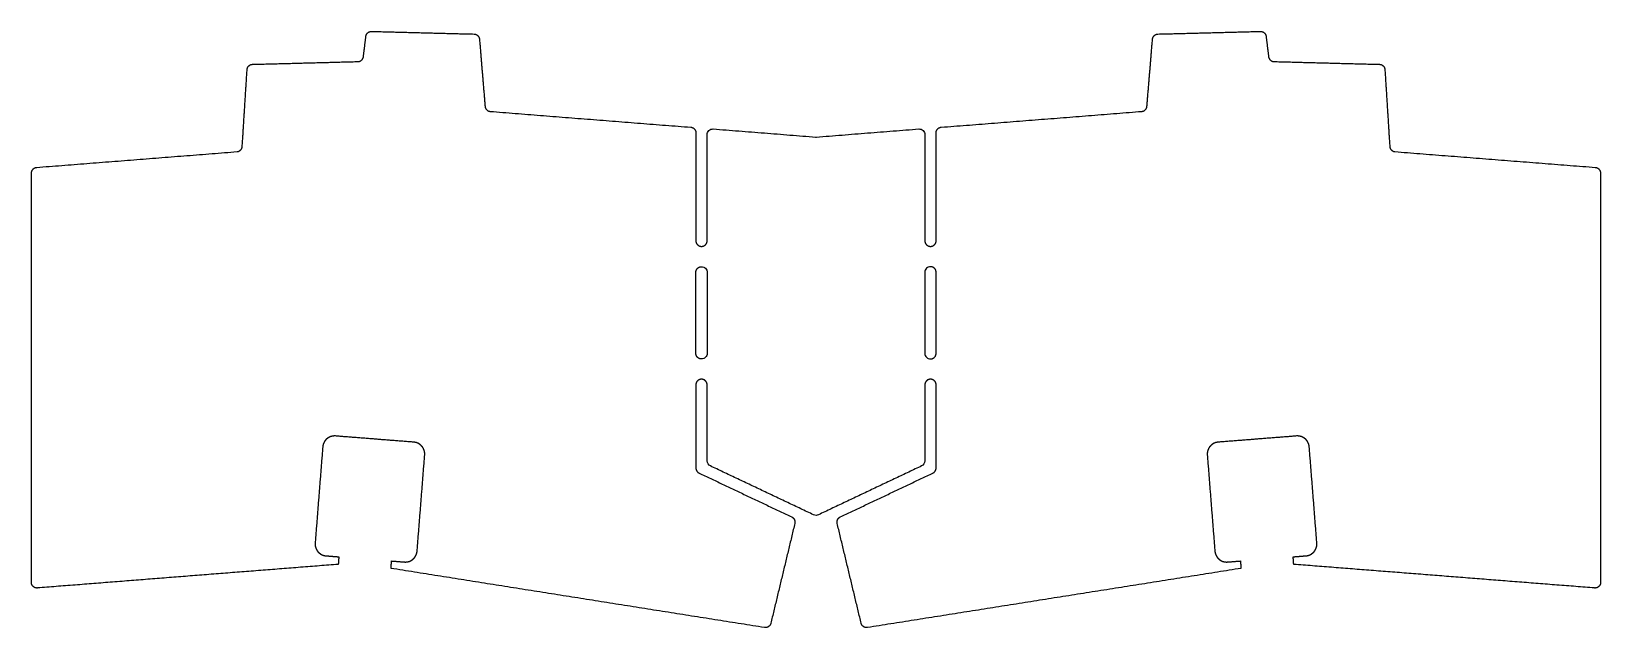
# Model space of a CAD drawing. Header units: millimetres. Extents: x -174 to 104, y -43 to 63.
import ezdxf

# ---------------------------------------------------------------- set-up
doc = ezdxf.new("R2010")
doc.units = ezdxf.units.MM
doc.layers.add('pcb-edgecuts', color=204, linetype='Continuous', true_color=0x7800b4)

msp = doc.modelspace()

# ---------------------------------------------------------------- linework, layer by layer
at = {"layer": 'pcb-edgecuts'}
for points in [[(-54.34, 20.36), (-54.34, 5.96)], [(-15.66, 20.36), (-15.66, 5.96)]]:
    msp.add_lwpolyline(points, dxfattribs=at)
at = {"layer": 'pcb-edgecuts', "extrusion": (0, 0, -1)}
for centre, start, end in [((53.34, 44.83), 0.0018, 94.5), ((16.66, 44.83), 85.5, 179.9985), ((55.34, 20.36), 90.0002, 180.0009), ((55.34, 5.96), 180.0009, 270.0225), ((53.34, -13.15), 295.3507, 359.9988), ((16.66, -13.15), 180.0012, 244.6493), ((35, -21.84), 244.6493, 295.3507)]:
    msp.add_arc(centre, 1, start, end, dxfattribs=at)
at = {"layer": 'pcb-edgecuts'}
for centre, start, end in [((-35, 45.39), 265.5, 274.5), ((-14.66, 20.36), 89.9998, 180.0012), ((-14.66, 5.96), 180.0012, 270.0258)]:
    msp.add_arc(centre, 1, start, end, dxfattribs=at)
for points, degree in [([(-115.41, 58.68), (-115.19, 60.49), (-114.97, 62.29)], 2), ([(-113.95, 63.17), (-104.86, 62.93), (-95.76, 62.7)], 2), ([(-94.79, 61.78), (-94.3, 55.82), (-93.8, 49.86)], 2), ([(23.8, 49.86), (24.3, 55.82), (24.79, 61.78)], 2), ([(25.76, 62.7), (34.86, 62.93), (43.95, 63.17)], 2), ([(44.97, 62.29), (45.19, 60.49), (45.41, 58.68)], 2), ([(-136.94, 42.74), (-136.51, 49.56), (-136.08, 56.38)], 2), ([(-135.11, 57.32), (-125.74, 57.56), (-116.38, 57.81)], 2), ([(46.38, 57.81), (55.74, 57.56), (65.11, 57.32)], 2), ([(66.08, 56.38), (66.51, 49.56), (66.94, 42.74)], 2), ([(-92.88, 48.95), (-75.07, 47.54), (-57.26, 46.14)], 2), ([(-12.74, 46.14), (5.07, 47.54), (22.88, 48.95)], 2), ([(-56.34, 45.15), (-56.34, 25.96)], 1), ([(-54.34, 25.96), (-54.34, 44.83)], 1), ([(-53.26, 45.83), (-35.08, 44.4)], 1), ([(-34.92, 44.4), (-16.74, 45.83)], 1), ([(-15.66, 44.83), (-15.66, 25.96)], 1), ([(-173.46, 39), (-155.66, 40.4), (-137.86, 41.8)], 2), ([(67.86, 41.8), (85.66, 40.4), (103.46, 39)], 2), ([(-174.41, -34.75), (-174.39, 1.63), (-174.38, 38.01)], 2), ([(104.38, 38.01), (104.39, 1.63), (104.41, -34.75)], 2), ([(-56.34, 5.96), (-56.34, 13.16), (-56.34, 20.36)], 2), ([(-13.66, 5.96), (-13.66, 13.16), (-13.66, 20.36)], 2), ([(-56.34, 0.36), (-56.34, -7.03), (-56.34, -14.41)], 2), ([(-54.34, -13.15), (-54.34, 0.36)], 1), ([(-15.66, 0.36), (-15.66, -13.15)], 1), ([(-122.64, -10.66), (-123.32, -19.21), (-123.99, -27.76)], 2), ([(-122.63, -10.52), (-122.64, -10.59), (-122.64, -10.66)], 2), ([(-122.6, -10.37), (-122.61, -10.44), (-122.63, -10.52)], 2), ([(-122.56, -10.23), (-122.58, -10.3), (-122.6, -10.37)], 2), ([(-122.51, -10.08), (-122.54, -10.16), (-122.56, -10.23)], 2), ([(-122.46, -9.94), (-122.49, -10.01), (-122.51, -10.08)], 2), ([(-122.39, -9.81), (-122.42, -9.88), (-122.46, -9.94)], 2), ([(-122.31, -9.68), (-122.35, -9.75), (-122.39, -9.81)], 2), ([(-122.22, -9.56), (-122.27, -9.62), (-122.31, -9.68)], 2), ([(-122.13, -9.44), (-122.17, -9.5), (-122.22, -9.56)], 2), ([(-122.03, -9.33), (-122.08, -9.39), (-122.13, -9.44)], 2), ([(-121.91, -9.23), (-121.97, -9.28), (-122.03, -9.33)], 2), ([(-121.8, -9.14), (-121.85, -9.18), (-121.91, -9.23)], 2), ([(-121.67, -9.05), (-121.73, -9.1), (-121.8, -9.14)], 2), ([(-121.54, -8.98), (-121.61, -9.02), (-121.67, -9.05)], 2), ([(-121.41, -8.91), (-121.47, -8.94), (-121.54, -8.98)], 2), ([(-121.27, -8.86), (-121.34, -8.88), (-121.41, -8.91)], 2), ([(-121.13, -8.81), (-121.2, -8.83), (-121.27, -8.86)], 2), ([(-120.98, -8.77), (-121.05, -8.79), (-121.13, -8.81)], 2), ([(-120.83, -8.75), (-120.9, -8.76), (-120.98, -8.77)], 2), ([(-120.68, -8.73), (-120.76, -8.74), (-120.83, -8.75)], 2), ([(-120.53, -8.73), (-120.61, -8.73), (-120.68, -8.73)], 2), ([(-120.39, -8.73), (-120.46, -8.73), (-120.53, -8.73)], 2), ([(-106.45, -9.83), (-113.42, -9.28), (-120.39, -8.73)], 2), ([(-106.3, -9.85), (-106.38, -9.84), (-106.45, -9.83)], 2), ([(-106.16, -9.88), (-106.23, -9.86), (-106.3, -9.85)], 2), ([(-106.01, -9.91), (-106.09, -9.89), (-106.16, -9.88)], 2), ([(-105.87, -9.96), (-105.94, -9.94), (-106.01, -9.91)], 2), ([(-105.73, -10.02), (-105.8, -9.99), (-105.87, -9.96)], 2), ([(-105.6, -10.09), (-105.66, -10.05), (-105.73, -10.02)], 2), ([(-105.47, -10.17), (-105.53, -10.13), (-105.6, -10.09)], 2), ([(-105.35, -10.25), (-105.41, -10.21), (-105.47, -10.17)], 2), ([(-105.23, -10.35), (-105.29, -10.3), (-105.35, -10.25)], 2), ([(-105.12, -10.45), (-105.18, -10.4), (-105.23, -10.35)], 2), ([(-105.02, -10.56), (-105.07, -10.51), (-105.12, -10.45)], 2), ([(-104.92, -10.68), (-104.97, -10.62), (-105.02, -10.56)], 2), ([(-104.84, -10.8), (-104.88, -10.74), (-104.92, -10.68)], 2), ([(-104.76, -10.93), (-104.8, -10.87), (-104.84, -10.8)], 2), ([(-104.7, -11.07), (-104.73, -11), (-104.76, -10.93)], 2), ([(-104.64, -11.2), (-104.67, -11.14), (-104.7, -11.07)], 2), ([(34.7, -11.07), (34.67, -11.14), (34.64, -11.2)], 2), ([(34.76, -10.93), (34.73, -11), (34.7, -11.07)], 2), ([(34.84, -10.8), (34.8, -10.87), (34.76, -10.93)], 2), ([(34.92, -10.68), (34.88, -10.74), (34.84, -10.8)], 2), ([(35.02, -10.56), (34.97, -10.62), (34.92, -10.68)], 2), ([(35.12, -10.45), (35.07, -10.51), (35.02, -10.56)], 2), ([(35.23, -10.35), (35.18, -10.4), (35.12, -10.45)], 2), ([(35.35, -10.25), (35.29, -10.3), (35.23, -10.35)], 2), ([(35.47, -10.17), (35.41, -10.21), (35.35, -10.25)], 2), ([(35.6, -10.09), (35.53, -10.13), (35.47, -10.17)], 2), ([(35.73, -10.02), (35.66, -10.05), (35.6, -10.09)], 2), ([(35.87, -9.96), (35.8, -9.99), (35.73, -10.02)], 2), ([(36.01, -9.91), (35.94, -9.94), (35.87, -9.96)], 2), ([(36.16, -9.88), (36.09, -9.89), (36.01, -9.91)], 2), ([(36.3, -9.85), (36.23, -9.86), (36.16, -9.88)], 2), ([(36.45, -9.83), (36.38, -9.84), (36.3, -9.85)], 2), ([(50.39, -8.73), (43.42, -9.28), (36.45, -9.83)], 2), ([(50.53, -8.73), (50.46, -8.73), (50.39, -8.73)], 2), ([(50.68, -8.73), (50.61, -8.73), (50.53, -8.73)], 2), ([(50.83, -8.75), (50.76, -8.74), (50.68, -8.73)], 2), ([(50.98, -8.77), (50.9, -8.76), (50.83, -8.75)], 2), ([(51.13, -8.81), (51.05, -8.79), (50.98, -8.77)], 2), ([(51.27, -8.86), (51.2, -8.83), (51.13, -8.81)], 2), ([(51.41, -8.91), (51.34, -8.88), (51.27, -8.86)], 2), ([(51.54, -8.98), (51.47, -8.94), (51.41, -8.91)], 2), ([(51.67, -9.05), (51.61, -9.02), (51.54, -8.98)], 2), ([(51.8, -9.14), (51.73, -9.1), (51.67, -9.05)], 2), ([(51.91, -9.23), (51.85, -9.18), (51.8, -9.14)], 2), ([(52.03, -9.33), (51.97, -9.28), (51.91, -9.23)], 2), ([(52.13, -9.44), (52.08, -9.39), (52.03, -9.33)], 2), ([(52.22, -9.56), (52.17, -9.5), (52.13, -9.44)], 2), ([(52.31, -9.68), (52.27, -9.62), (52.22, -9.56)], 2), ([(52.39, -9.81), (52.35, -9.75), (52.31, -9.68)], 2), ([(52.46, -9.94), (52.42, -9.88), (52.39, -9.81)], 2), ([(52.51, -10.08), (52.49, -10.01), (52.46, -9.94)], 2), ([(52.56, -10.23), (52.54, -10.16), (52.51, -10.08)], 2), ([(52.6, -10.37), (52.58, -10.3), (52.56, -10.23)], 2), ([(52.63, -10.52), (52.61, -10.44), (52.6, -10.37)], 2), ([(52.64, -10.66), (52.64, -10.59), (52.63, -10.52)], 2), ([(53.99, -27.76), (53.32, -19.21), (52.64, -10.66)], 2), ([(-105.87, -29.19), (-105.19, -20.64), (-104.52, -12.09)], 2), ([(-104.59, -11.35), (-104.62, -11.28), (-104.64, -11.2)], 2), ([(-104.56, -11.5), (-104.58, -11.42), (-104.59, -11.35)], 2), ([(-104.53, -11.65), (-104.55, -11.57), (-104.56, -11.5)], 2), ([(-104.52, -11.79), (-104.53, -11.72), (-104.53, -11.65)], 2), ([(-104.51, -11.94), (-104.52, -11.87), (-104.52, -11.79)], 2), ([(-104.52, -12.09), (-104.52, -12.02), (-104.51, -11.94)], 2), ([(34.52, -11.79), (34.52, -11.87), (34.51, -11.94)], 2), ([(34.51, -11.94), (34.52, -12.02), (34.52, -12.09)], 2), ([(34.53, -11.65), (34.53, -11.72), (34.52, -11.79)], 2), ([(34.52, -12.09), (35.19, -20.64), (35.87, -29.19)], 2), ([(34.56, -11.5), (34.55, -11.57), (34.53, -11.65)], 2), ([(34.59, -11.35), (34.58, -11.42), (34.56, -11.5)], 2), ([(34.64, -11.2), (34.62, -11.28), (34.59, -11.35)], 2), ([(-55.77, -15.32), (-47.54, -19.22), (-39.31, -23.12)], 2), ([(-35.43, -22.74), (-53.77, -14.05)], 1), ([(-16.23, -14.05), (-34.57, -22.74)], 1), ([(-30.69, -23.12), (-22.46, -19.22), (-14.23, -15.32)], 2), ([(-38.76, -24.26), (-40.9, -33.14), (-43.03, -42.02)], 2), ([(-26.97, -42.02), (-29.1, -33.14), (-31.24, -24.26)], 2), ([(-123.99, -27.76), (-123.99, -27.84), (-124, -27.91)], 2), ([(54, -27.91), (53.99, -27.84), (53.99, -27.76)], 2), ([(-124, -27.91), (-123.99, -27.99), (-123.99, -28.06)], 2), ([(-123.99, -28.06), (-123.98, -28.13), (-123.98, -28.21)], 2), ([(-123.98, -28.21), (-123.97, -28.28), (-123.95, -28.36)], 2), ([(-123.95, -28.36), (-123.93, -28.43), (-123.92, -28.5)], 2), ([(-123.92, -28.5), (-123.89, -28.58), (-123.87, -28.65)], 2), ([(-123.87, -28.65), (-123.84, -28.72), (-123.81, -28.78)], 2), ([(-123.81, -28.78), (-123.78, -28.85), (-123.75, -28.92)], 2), ([(-123.75, -28.92), (-123.71, -28.98), (-123.67, -29.05)], 2), ([(-123.67, -29.05), (-123.63, -29.11), (-123.59, -29.17)], 2), ([(-123.59, -29.17), (-123.54, -29.23), (-123.49, -29.29)], 2), ([(-123.49, -29.29), (-123.44, -29.35), (-123.39, -29.4)], 2), ([(-123.39, -29.4), (-123.34, -29.45), (-123.28, -29.5)], 2), ([(-123.28, -29.5), (-123.22, -29.55), (-123.16, -29.6)], 2), ([(-123.16, -29.6), (-123.1, -29.64), (-123.04, -29.69)], 2), ([(-123.04, -29.69), (-122.98, -29.72), (-122.92, -29.76)], 2), ([(-122.92, -29.76), (-122.85, -29.8), (-122.78, -29.83)], 2), ([(-122.78, -29.83), (-122.71, -29.86), (-122.64, -29.89)], 2), ([(-122.64, -29.89), (-122.57, -29.92), (-122.5, -29.94)], 2), ([(-122.5, -29.94), (-122.43, -29.96), (-122.35, -29.98)], 2), ([(-122.35, -29.98), (-122.28, -29.99), (-122.21, -30.01)], 2), ([(-122.21, -30.01), (-122.13, -30.01), (-122.06, -30.02)], 2), ([(-122.06, -30.02), (-120.92, -30.11), (-119.78, -30.2)], 2), ([(-119.78, -30.2), (-119.83, -30.87), (-119.88, -31.54)], 2), ([(-106.72, -30.72), (-106.66, -30.67), (-106.6, -30.62)], 2), ([(-106.6, -30.62), (-106.54, -30.57), (-106.49, -30.52)], 2), ([(-106.49, -30.52), (-106.44, -30.46), (-106.38, -30.41)], 2), ([(-106.38, -30.41), (-106.34, -30.35), (-106.29, -30.29)], 2), ([(-106.29, -30.29), (-106.25, -30.23), (-106.2, -30.17)], 2), ([(-106.2, -30.17), (-106.16, -30.11), (-106.13, -30.04)], 2), ([(-106.13, -30.04), (-106.09, -29.98), (-106.06, -29.91)], 2), ([(-106.06, -29.91), (-106.03, -29.84), (-106, -29.77)], 2), ([(-106, -29.77), (-105.97, -29.7), (-105.95, -29.63)], 2), ([(-105.95, -29.63), (-105.93, -29.55), (-105.91, -29.48)], 2), ([(-105.91, -29.48), (-105.9, -29.41), (-105.88, -29.34)], 2), ([(-105.88, -29.34), (-105.88, -29.26), (-105.87, -29.19)], 2), ([(35.87, -29.19), (35.88, -29.26), (35.88, -29.34)], 2), ([(35.88, -29.34), (35.9, -29.41), (35.91, -29.48)], 2), ([(35.91, -29.48), (35.93, -29.55), (35.95, -29.63)], 2), ([(35.95, -29.63), (35.97, -29.7), (36, -29.77)], 2), ([(36, -29.77), (36.03, -29.84), (36.06, -29.91)], 2), ([(36.06, -29.91), (36.09, -29.98), (36.13, -30.04)], 2), ([(36.13, -30.04), (36.16, -30.11), (36.2, -30.17)], 2), ([(36.2, -30.17), (36.25, -30.23), (36.29, -30.29)], 2), ([(36.29, -30.29), (36.34, -30.35), (36.38, -30.41)], 2), ([(36.38, -30.41), (36.44, -30.46), (36.49, -30.52)], 2), ([(36.49, -30.52), (36.54, -30.57), (36.6, -30.62)], 2), ([(36.6, -30.62), (36.66, -30.67), (36.72, -30.72)], 2), ([(49.78, -30.2), (50.92, -30.11), (52.06, -30.02)], 2), ([(49.88, -31.54), (49.83, -30.87), (49.78, -30.2)], 2), ([(52.06, -30.02), (52.13, -30.01), (52.21, -30.01)], 2), ([(52.21, -30.01), (52.28, -29.99), (52.35, -29.98)], 2), ([(52.35, -29.98), (52.43, -29.96), (52.5, -29.94)], 2), ([(52.5, -29.94), (52.57, -29.92), (52.64, -29.89)], 2), ([(52.64, -29.89), (52.71, -29.86), (52.78, -29.83)], 2), ([(52.78, -29.83), (52.85, -29.8), (52.92, -29.76)], 2), ([(52.92, -29.76), (52.98, -29.72), (53.04, -29.69)], 2), ([(53.04, -29.69), (53.1, -29.64), (53.16, -29.6)], 2), ([(53.16, -29.6), (53.22, -29.55), (53.28, -29.5)], 2), ([(53.28, -29.5), (53.34, -29.45), (53.39, -29.4)], 2), ([(53.39, -29.4), (53.44, -29.35), (53.49, -29.29)], 2), ([(53.49, -29.29), (53.54, -29.23), (53.59, -29.17)], 2), ([(53.59, -29.17), (53.63, -29.11), (53.67, -29.05)], 2), ([(53.67, -29.05), (53.71, -28.98), (53.75, -28.92)], 2), ([(53.75, -28.92), (53.78, -28.85), (53.81, -28.78)], 2), ([(53.81, -28.78), (53.84, -28.72), (53.87, -28.65)], 2), ([(53.87, -28.65), (53.89, -28.58), (53.92, -28.5)], 2), ([(53.92, -28.5), (53.93, -28.43), (53.95, -28.36)], 2), ([(53.95, -28.36), (53.97, -28.28), (53.98, -28.21)], 2), ([(53.98, -28.21), (53.98, -28.13), (53.99, -28.06)], 2), ([(53.99, -28.06), (53.99, -27.99), (54, -27.91)], 2), ([(-119.88, -31.54), (-146.61, -33.64), (-173.33, -35.74)], 2), ([(-110.51, -32.26), (-110.46, -31.6), (-110.41, -30.94)], 2), ([(-44.16, -42.77), (-77.33, -37.52), (-110.51, -32.26)], 2), ([(-110.41, -30.94), (-109.27, -31.03), (-108.13, -31.12)], 2), ([(-108.13, -31.12), (-108.05, -31.12), (-107.98, -31.13)], 2), ([(-107.98, -31.13), (-107.9, -31.12), (-107.83, -31.12)], 2), ([(-107.83, -31.12), (-107.76, -31.11), (-107.68, -31.11)], 2), ([(-107.68, -31.11), (-107.61, -31.09), (-107.53, -31.08)], 2), ([(-107.53, -31.08), (-107.46, -31.06), (-107.39, -31.05)], 2), ([(-107.39, -31.05), (-107.31, -31.02), (-107.24, -31)], 2), ([(-107.24, -31), (-107.17, -30.97), (-107.1, -30.94)], 2), ([(-107.1, -30.94), (-107.04, -30.91), (-106.97, -30.88)], 2), ([(-106.97, -30.88), (-106.91, -30.84), (-106.84, -30.8)], 2), ([(-106.84, -30.8), (-106.78, -30.76), (-106.72, -30.72)], 2), ([(40.51, -32.26), (7.33, -37.52), (-25.84, -42.77)], 2), ([(36.72, -30.72), (36.78, -30.76), (36.84, -30.8)], 2), ([(36.84, -30.8), (36.91, -30.84), (36.97, -30.88)], 2), ([(36.97, -30.88), (37.04, -30.91), (37.1, -30.94)], 2), ([(37.1, -30.94), (37.17, -30.97), (37.24, -31)], 2), ([(37.24, -31), (37.31, -31.02), (37.39, -31.05)], 2), ([(37.39, -31.05), (37.46, -31.06), (37.53, -31.08)], 2), ([(37.53, -31.08), (37.61, -31.09), (37.68, -31.11)], 2), ([(37.68, -31.11), (37.76, -31.11), (37.83, -31.12)], 2), ([(37.83, -31.12), (37.9, -31.12), (37.98, -31.13)], 2), ([(37.98, -31.13), (38.05, -31.12), (38.13, -31.12)], 2), ([(38.13, -31.12), (39.27, -31.03), (40.41, -30.94)], 2), ([(40.41, -30.94), (40.46, -31.6), (40.51, -32.26)], 2), ([(103.33, -35.74), (76.61, -33.64), (49.88, -31.54)], 2)]:
    msp.add_open_spline(points, degree=degree, dxfattribs=at)
for points, weights in [([(-114.97, 62.29), (-114.86, 63.2), (-113.95, 63.17)], [1, 0.739872488235, 1]), ([(-95.76, 62.7), (-94.87, 62.67), (-94.79, 61.78)], [1, 0.744730622132, 1]), ([(24.79, 61.78), (24.87, 62.67), (25.76, 62.7)], [1, 0.744730622132, 1]), ([(43.95, 63.17), (44.86, 63.2), (44.97, 62.29)], [1, 0.739872488235, 1]), ([(-116.38, 57.81), (-115.51, 57.83), (-115.41, 58.68)], [1, 0.757229419262, 1]), ([(45.41, 58.68), (45.51, 57.83), (46.38, 57.81)], [1, 0.757229419262, 1]), ([(-136.08, 56.38), (-136.02, 57.29), (-135.11, 57.32)], [1, 0.73786960574, 1]), ([(65.11, 57.32), (66.02, 57.29), (66.08, 56.38)], [1, 0.73786960574, 1]), ([(-93.8, 49.86), (-93.73, 49.01), (-92.88, 48.95)], [1, 0.761945005701, 1]), ([(22.88, 48.95), (23.73, 49.01), (23.8, 49.86)], [1, 0.761945005701, 1]), ([(-57.26, 46.14), (-56.34, 46.07), (-56.34, 45.15)], [1, 0.734314648624, 1]), ([(-13.66, 45.15), (-13.66, 46.07), (-12.74, 46.14)], [1, 0.734314648624, 1]), ([(-13.66, 25.96), (-13.66, 35.55), (-13.66, 45.15)], [0.999877741716, 1, 1]), ([(-137.86, 41.8), (-136.99, 41.87), (-136.94, 42.74)], [1, 0.755284711872, 1]), ([(66.94, 42.74), (66.99, 41.87), (67.86, 41.8)], [1, 0.755284711872, 1]), ([(-174.38, 38.01), (-174.38, 38.93), (-173.46, 39)], [1, 0.734458877399, 1]), ([(103.46, 39), (104.38, 38.93), (104.38, 38.01)], [1, 0.734458877399, 1]), ([(-56.34, 25.96), (-56.34, 24.96), (-55.34, 24.96)], [0.999877741716, 0.707174661269, 1]), ([(-55.34, 24.96), (-54.34, 24.96), (-54.34, 25.96)], [1, 0.707110477001, 1]), ([(-15.66, 25.96), (-15.66, 24.96), (-14.66, 24.96)], [1, 0.707113348169, 1]), ([(-14.66, 24.96), (-13.66, 24.96), (-13.66, 25.96)], [1, 0.707174661269, 0.999877741716]), ([(-13.66, 20.36), (-13.66, 21.36), (-14.66, 21.36)], [0.999877741716, 0.707174661269, 1]), ([(-14.66, 4.96), (-13.66, 4.96), (-13.66, 5.96)], [1, 0.707113519363, 1]), ([(-55.34, 1.36), (-56.34, 1.36), (-56.34, 0.36)], [1, 0.707203442801, 1]), ([(-13.66, 0.36), (-13.66, 1.36), (-14.66, 1.36)], [0.999820208494, 0.707203442725, 1]), ([(-13.66, -14.41), (-13.66, -7.03), (-13.66, 0.36)], [1, 1, 0.999820208494]), ([(-56.34, -14.41), (-56.34, -15.05), (-55.77, -15.32)], [1, 0.845025745374, 1]), ([(-14.23, -15.32), (-13.66, -15.05), (-13.66, -14.41)], [1, 0.845025745374, 1]), ([(-39.31, -23.12), (-38.57, -23.47), (-38.76, -24.26)], [1, 0.776325454742, 1]), ([(-31.24, -24.26), (-31.43, -23.47), (-30.69, -23.12)], [1, 0.776325454742, 1]), ([(-43.03, -42.02), (-43.24, -42.91), (-44.16, -42.77)], [1, 0.734322509436, 1]), ([(-25.84, -42.77), (-26.76, -42.91), (-26.97, -42.02)], [1, 0.734322509436, 1])]:
    msp.add_rational_spline(points, weights, degree=2, dxfattribs=at)
for points, weights, knots in [([(-56.34, 20.36), (-56.34, 20.78), (-56.05, 21.07), (-55.76, 21.36), (-55.34, 21.36)], [0.999991836251, 0.923877499739, 1, 0.923873417645, 1], [-6.142001, -6.142001, -6.142001, -5.356592, -5.356592, -4.571141, -4.571141, -4.571141]), ([(-55.34, 4.96), (-55.76, 4.96), (-56.05, 5.25), (-56.34, 5.55), (-56.34, 5.96)], [1, 0.923873417645, 1, 0.923873417645, 1], [-22.112944, -22.112944, -22.112944, -21.327514, -21.327514, -20.542084, -20.542084, -20.542084]), ([(-54.34, 0.36), (-54.34, 0.78), (-54.64, 1.07), (-54.93, 1.36), (-55.34, 1.36)], [1, 0.923838437996, 1, 0.923838437996, 1], [668.541413, 668.541413, 668.541413, 669.326802, 669.326802, 670.112191, 670.112191, 670.112191]), ([(-14.66, 1.36), (-15.07, 1.36), (-15.36, 1.07), (-15.66, 0.78), (-15.66, 0.36)], [1, 0.923838437996, 1, 0.923838437996, 1], [1730.978119, 1730.978119, 1730.978119, 1731.763508, 1731.763508, 1732.548897, 1732.548897, 1732.548897]), ([(-173.33, -35.74), (-173.76, -35.78), (-174.08, -35.48), (-174.41, -35.18), (-174.41, -34.75)], [1, 0.916147693815, 1, 0.916147693815, 1], [916.432765, 916.432765, 916.432765, 917.257634, 917.257634, 918.082503, 918.082503, 918.082503]), ([(104.41, -34.75), (104.41, -35.18), (104.08, -35.48), (103.76, -35.78), (103.33, -35.74)], [1, 0.916147693815, 1, 0.916147693815, 1], [1483.007807, 1483.007807, 1483.007807, 1483.832676, 1483.832676, 1484.657545, 1484.657545, 1484.657545])]:
    msp.add_rational_spline(points, weights, degree=2, knots=knots, dxfattribs=at)

doc.saveas('drawing.dxf')
